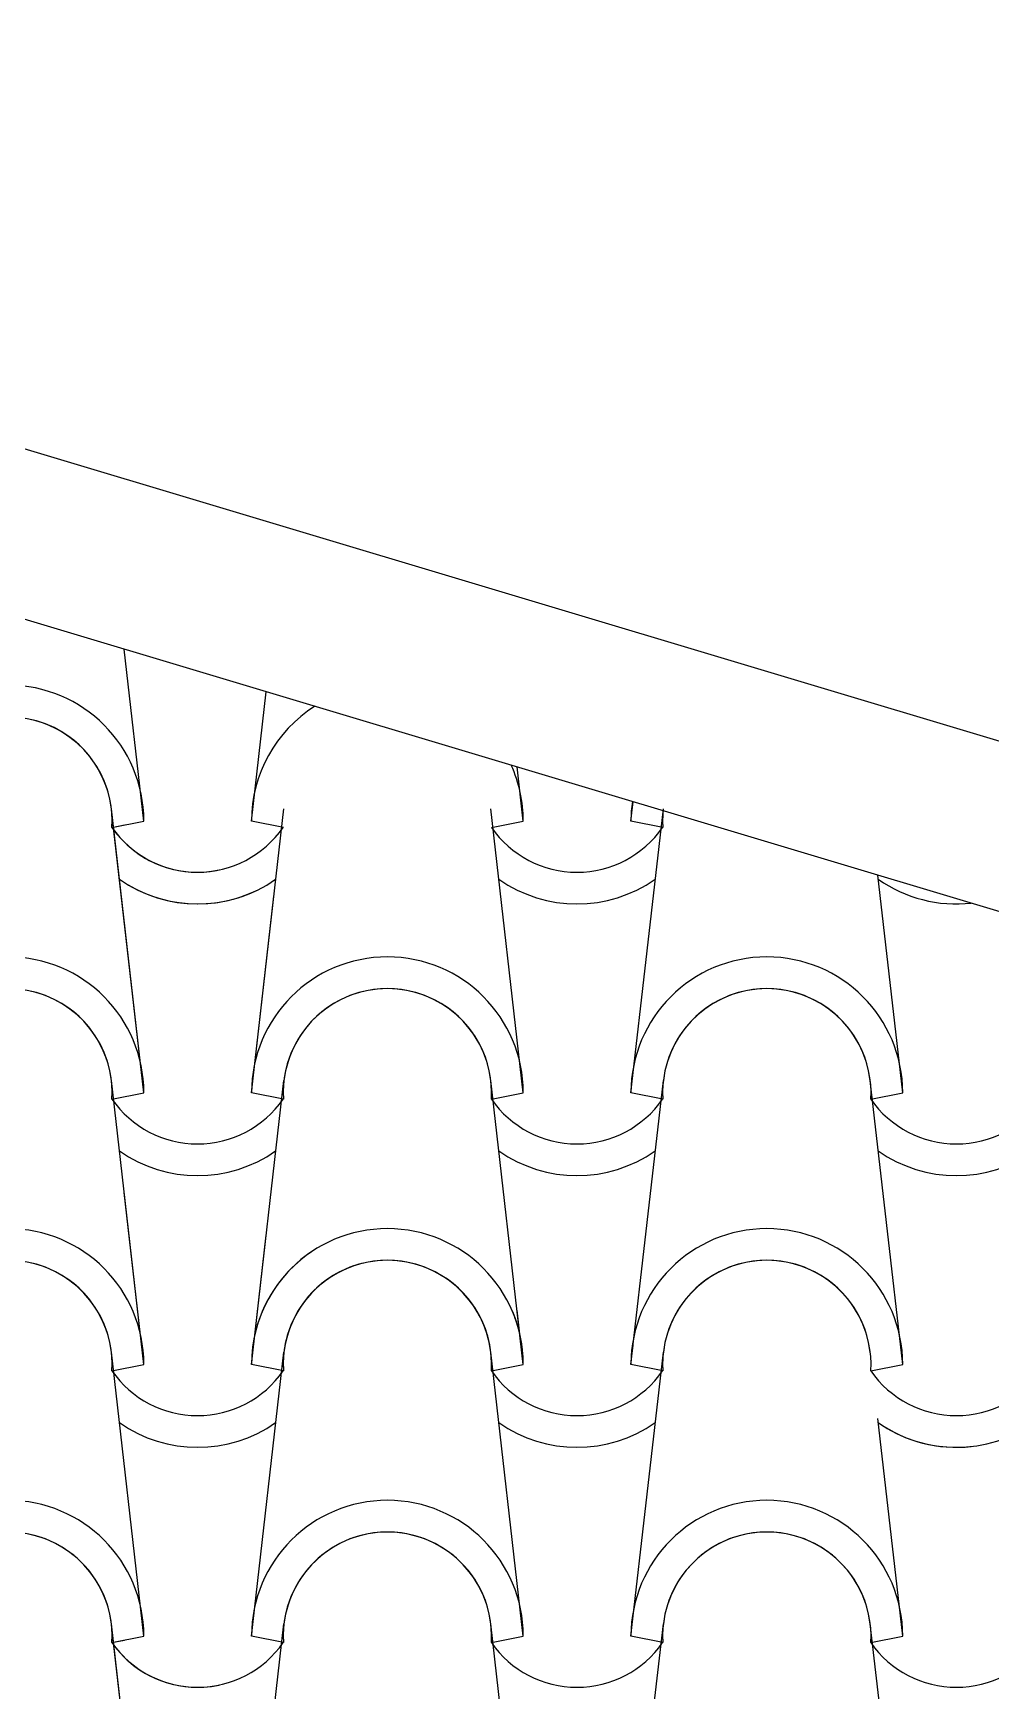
# Model space of a CAD drawing. Header units: millimetres. Extents: x -255 to 41745, y 236 to 29936.
# Drawn here: x 15378 to 15819, y 13235 to 13998 of the extents above; entities that cross this region are included whole.
import ezdxf

# ---------------------------------------------------------------- set-up
doc = ezdxf.new("R2010")
doc.units = ezdxf.units.MM
doc.layers.add('1', color=1, linetype='Continuous')
doc.layers.add('CALIDADES', color=7, linetype='Continuous')

msp = doc.modelspace()

# ---------------------------------------------------------------- linework, layer by layer
at = {"layer": '1'}
for p, q in [((15429.02, 13635.34), (15419.98, 13714.49)), ((15429.02, 13635.34), (15419.98, 13714.49)), ((15429.02, 13635.34), (15419.98, 13714.49)), ((15478.52, 13635.34), (15485.32, 13694.88)), ((15478.52, 13635.34), (15485.32, 13694.88)), ((15478.52, 13635.34), (15485.32, 13694.88)), ((15603.52, 13635.34), (15600.68, 13660.28)), ((15603.52, 13635.34), (15600.68, 13660.28)), ((15653.03, 13635.34), (15654.05, 13644.27)), ((15653.03, 13635.34), (15654.05, 13644.27)), ((15429.02, 13510.34), (15414.1, 13641.05)), ((15478.52, 13510.34), (15493.45, 13641.05)), ((15603.52, 13510.34), (15588.6, 13641.05)), ((15653.03, 13510.34), (15667.95, 13641.05)), ((15414.35, 13632.41), (15429.02, 13635.34)), ((15414.35, 13632.41), (15429.02, 13635.34)), ((15414.35, 13632.41), (15429.02, 13635.34)), ((15414.35, 13632.41), (15429.02, 13635.34)), ((15414.35, 13632.41), (15429.02, 13635.34)), ((15414.35, 13632.41), (15429.02, 13635.34)), ((15414.35, 13632.41), (15420.18, 13633.57)), ((15414.35, 13632.41), (15420.18, 13633.57)), ((15429.02, 13510.34), (15414.65, 13636.21)), ((15493.2, 13632.41), (15478.52, 13635.34)), ((15493.2, 13632.41), (15478.52, 13635.34)), ((15493.2, 13632.41), (15478.52, 13635.34)), ((15493.2, 13632.41), (15478.52, 13635.34)), ((15493.2, 13632.41), (15478.52, 13635.34)), ((15493.2, 13632.41), (15478.52, 13635.34)), ((15588.85, 13632.41), (15603.52, 13635.34)), ((15588.85, 13632.41), (15603.52, 13635.34)), ((15588.85, 13632.41), (15603.52, 13635.34)), ((15588.85, 13632.41), (15603.52, 13635.34)), ((15667.7, 13632.41), (15653.03, 13635.34)), ((15667.7, 13632.41), (15653.03, 13635.34)), ((15667.7, 13632.41), (15653.03, 13635.34)), ((15667.7, 13632.41), (15653.03, 13635.34)), ((15778.03, 13510.34), (15766.59, 13610.5)), ((15478.52, 13510.34), (15488.86, 13600.86)), ((15429.02, 13385.34), (15414.1, 13516.05)), ((15429.02, 13385.34), (15414.1, 13516.05)), ((15478.52, 13385.34), (15493.45, 13516.05)), ((15478.52, 13385.34), (15493.45, 13516.05)), ((15603.52, 13385.34), (15588.6, 13516.05)), ((15653.03, 13385.34), (15667.95, 13516.05)), ((15778.03, 13385.34), (15763.1, 13516.05)), ((15414.35, 13507.41), (15429.02, 13510.34)), ((15414.35, 13507.41), (15429.02, 13510.34)), ((15414.35, 13507.41), (15429.02, 13510.34)), ((15414.35, 13507.41), (15429.02, 13510.34)), ((15493.2, 13507.41), (15478.52, 13510.34)), ((15493.2, 13507.41), (15478.52, 13510.34)), ((15493.2, 13507.41), (15478.52, 13510.34)), ((15493.2, 13507.41), (15478.52, 13510.34)), ((15588.85, 13507.41), (15603.52, 13510.34)), ((15588.85, 13507.41), (15603.52, 13510.34)), ((15667.7, 13507.41), (15653.03, 13510.34)), ((15667.7, 13507.41), (15653.03, 13510.34)), ((15763.35, 13507.41), (15778.03, 13510.34)), ((15763.35, 13507.41), (15778.03, 13510.34)), ((15429.02, 13385.34), (15419.98, 13464.49)), ((15429.02, 13385.34), (15419.98, 13464.49)), ((15429.02, 13385.34), (15419.98, 13464.49)), ((15478.52, 13385.34), (15485.32, 13444.88)), ((15478.52, 13385.34), (15485.32, 13444.88)), ((15478.52, 13385.34), (15485.32, 13444.88)), ((15603.52, 13385.34), (15600.68, 13410.28)), ((15603.52, 13385.34), (15600.68, 13410.28)), ((15653.03, 13385.34), (15654.05, 13394.27)), ((15653.03, 13385.34), (15654.05, 13394.27)), ((15429.02, 13260.34), (15414.1, 13391.05)), ((15429.02, 13260.34), (15414.1, 13391.05)), ((15429.02, 13260.34), (15414.1, 13391.05)), ((15414.35, 13382.41), (15429.02, 13385.34)), ((15414.35, 13382.41), (15429.02, 13385.34)), ((15414.35, 13382.41), (15429.02, 13385.34)), ((15414.35, 13382.41), (15429.02, 13385.34)), ((15414.35, 13382.41), (15429.02, 13385.34)), ((15414.35, 13382.41), (15429.02, 13385.34)), ((15414.35, 13382.41), (15429.02, 13385.34)), ((15414.35, 13382.41), (15429.02, 13385.34)), ((15414.35, 13382.41), (15429.02, 13385.34)), ((15414.35, 13382.41), (15429.02, 13385.34)), ((15478.52, 13260.34), (15493.45, 13391.05)), ((15478.52, 13260.34), (15493.45, 13391.05)), ((15478.52, 13260.34), (15493.45, 13391.05)), ((15493.2, 13382.41), (15478.52, 13385.34)), ((15493.2, 13382.41), (15478.52, 13385.34)), ((15493.2, 13382.41), (15478.52, 13385.34)), ((15493.2, 13382.41), (15478.52, 13385.34)), ((15493.2, 13382.41), (15478.52, 13385.34)), ((15493.2, 13382.41), (15478.52, 13385.34)), ((15493.2, 13382.41), (15478.52, 13385.34)), ((15493.2, 13382.41), (15478.52, 13385.34)), ((15493.2, 13382.41), (15478.52, 13385.34)), ((15493.2, 13382.41), (15478.52, 13385.34)), ((15603.52, 13260.34), (15588.6, 13391.05)), ((15603.52, 13260.34), (15588.6, 13391.05)), ((15588.85, 13382.41), (15603.52, 13385.34)), ((15588.85, 13382.41), (15603.52, 13385.34)), ((15588.85, 13382.41), (15603.52, 13385.34)), ((15588.85, 13382.41), (15603.52, 13385.34)), ((15588.85, 13382.41), (15603.52, 13385.34)), ((15588.85, 13382.41), (15603.52, 13385.34)), ((15653.03, 13260.34), (15667.95, 13391.05)), ((15653.03, 13260.34), (15667.95, 13391.05)), ((15667.7, 13382.41), (15653.03, 13385.34)), ((15667.7, 13382.41), (15653.03, 13385.34)), ((15667.7, 13382.41), (15653.03, 13385.34)), ((15667.7, 13382.41), (15653.03, 13385.34)), ((15667.7, 13382.41), (15653.03, 13385.34)), ((15667.7, 13382.41), (15653.03, 13385.34)), ((15763.35, 13382.41), (15778.03, 13385.34)), ((15763.35, 13382.41), (15778.03, 13385.34)), ((15778.03, 13260.34), (15766.59, 13360.5)), ((15429.02, 13135.34), (15414.1, 13266.05)), ((15478.52, 13135.34), (15493.45, 13266.05)), ((15603.52, 13135.34), (15588.6, 13266.05)), ((15653.03, 13135.34), (15667.95, 13266.05)), ((15778.03, 13135.34), (15763.1, 13266.05)), ((15414.35, 13257.41), (15429.02, 13260.34)), ((15414.35, 13257.41), (15429.02, 13260.34)), ((15414.35, 13257.41), (15429.02, 13260.34)), ((15414.35, 13257.41), (15429.02, 13260.34)), ((15414.35, 13257.41), (15429.02, 13260.34)), ((15414.35, 13257.41), (15429.02, 13260.34)), ((15414.35, 13257.41), (15420.18, 13258.57)), ((15414.35, 13257.41), (15420.18, 13258.57)), ((15429.02, 13135.34), (15414.65, 13261.21)), ((15493.2, 13257.41), (15478.52, 13260.34)), ((15493.2, 13257.41), (15478.52, 13260.34)), ((15493.2, 13257.41), (15478.52, 13260.34)), ((15493.2, 13257.41), (15478.52, 13260.34)), ((15493.2, 13257.41), (15478.52, 13260.34)), ((15493.2, 13257.41), (15478.52, 13260.34)), ((15588.85, 13257.41), (15603.52, 13260.34)), ((15588.85, 13257.41), (15603.52, 13260.34)), ((15588.85, 13257.41), (15603.52, 13260.34)), ((15588.85, 13257.41), (15603.52, 13260.34)), ((15667.7, 13257.41), (15653.03, 13260.34)), ((15667.7, 13257.41), (15653.03, 13260.34)), ((15667.7, 13257.41), (15653.03, 13260.34)), ((15667.7, 13257.41), (15653.03, 13260.34)), ((15763.35, 13257.41), (15778.03, 13260.34)), ((15763.35, 13257.41), (15778.03, 13260.34))]:
    msp.add_line(p, q, dxfattribs=at)
for centre, radius, start, end in [((15366.52, 13635.34), 62.5, 0, 180), ((15366.52, 13635.34), 62.5, 0, 180), ((15366.52, 13635.34), 47.92, 356.48872, 183.51128), ((15366.52, 13635.34), 47.92, 356.48872, 183.51128), ((15366.52, 13635.34), 47.92, 6.83804, 173.16196), ((15541.02, 13635.34), 62.5, 122.27659, 180), ((15541.02, 13635.34), 62.5, 122.27659, 180), ((15541.02, 13635.34), 62.5, 122.27659, 180), ((15541.02, 13635.34), 62.5, 122.27659, 180), ((15541.02, 13635.34), 62.5, 0, 24.32492), ((15541.02, 13635.34), 62.5, 0, 24.32492), ((15541.02, 13635.34), 62.5, 0, 24.32492), ((15541.02, 13635.34), 62.5, 0, 24.32492), ((15715.53, 13635.34), 62.5, 171.69098, 180), ((15715.53, 13635.34), 62.5, 171.69098, 180), ((15366.52, 13635.34), 47.92, 356.48872, 1.15893), ((15366.52, 13635.34), 47.92, 356.48872, 1.15893), ((15715.53, 13635.34), 47.92, 174.27238, 183.51128), ((15715.53, 13635.34), 47.92, 174.27238, 183.51128), ((15453.71, 13659.73), 47.92, 214.75597, 281.99904), ((15453.71, 13659.73), 47.92, 214.75597, 281.99904), ((15453.71, 13659.73), 47.92, 214.75597, 325.24403), ((15453.71, 13659.73), 47.92, 214.75597, 325.24403), ((15453.71, 13659.73), 47.92, 214.75597, 325.24403), ((15453.71, 13659.73), 47.92, 214.75597, 325.24403), ((15453.71, 13659.73), 47.92, 214.75597, 325.24403), ((15453.71, 13659.73), 47.92, 214.75597, 325.24403), ((15628.22, 13659.73), 47.92, 214.75597, 325.24403), ((15628.22, 13659.73), 47.92, 214.75597, 325.24403), ((15628.22, 13659.73), 47.92, 214.75597, 325.24403), ((15628.22, 13659.73), 47.92, 214.75597, 325.24403), ((15453.71, 13659.73), 62.5, 234.93079, 297.05039), ((15453.71, 13659.73), 62.5, 234.93079, 305.06921), ((15453.71, 13659.73), 62.5, 234.93079, 305.06921), ((15453.71, 13659.73), 62.5, 234.93079, 305.06921), ((15628.22, 13659.73), 62.5, 234.93079, 305.06921), ((15628.22, 13659.73), 62.5, 234.93079, 305.06921), ((15802.72, 13659.73), 62.5, 234.93079, 276.30839), ((15366.52, 13510.34), 62.5, 0, 180), ((15366.52, 13510.34), 62.5, 0, 180), ((15541.02, 13510.34), 62.5, 0, 180), ((15541.02, 13510.34), 62.5, 0, 180), ((15715.53, 13510.34), 62.5, 0, 180), ((15715.53, 13510.34), 62.5, 0, 180), ((15366.52, 13510.34), 47.92, 356.48872, 183.51128), ((15366.52, 13510.34), 47.92, 356.48872, 183.51128), ((15366.52, 13510.34), 47.92, 6.83804, 173.16196), ((15541.02, 13510.34), 47.92, 356.48872, 183.51128), ((15541.02, 13510.34), 47.92, 356.48872, 183.51128), ((15541.02, 13510.34), 47.92, 6.83804, 173.16196), ((15715.53, 13510.34), 47.92, 356.48872, 183.51128), ((15715.53, 13510.34), 47.92, 356.48872, 183.51128), ((15715.53, 13510.34), 47.92, 6.83804, 173.16196), ((15453.71, 13534.73), 47.92, 214.75597, 325.24403), ((15453.71, 13534.73), 47.92, 214.75597, 325.24403), ((15453.71, 13534.73), 47.92, 214.75597, 325.24403), ((15453.71, 13534.73), 47.92, 214.75597, 325.24403), ((15628.22, 13534.73), 47.92, 214.75597, 325.24403), ((15628.22, 13534.73), 47.92, 214.75597, 325.24403), ((15802.72, 13534.73), 47.92, 214.75597, 325.24403), ((15802.72, 13534.73), 47.92, 214.75597, 325.24403), ((15453.71, 13534.73), 62.5, 234.93079, 305.06921), ((15453.71, 13534.73), 62.5, 234.93079, 305.06921), ((15628.22, 13534.73), 62.5, 234.93079, 305.06921), ((15802.72, 13534.73), 62.5, 234.93079, 305.06921), ((15366.52, 13385.34), 62.5, 0, 180), ((15366.52, 13385.34), 62.5, 0, 180), ((15366.52, 13385.34), 62.5, 0, 180), ((15366.52, 13385.34), 62.5, 0, 180), ((15541.02, 13385.34), 62.5, 0, 180), ((15541.02, 13385.34), 62.5, 0, 180), ((15715.53, 13385.34), 62.5, 0, 180), ((15715.53, 13385.34), 62.5, 0, 180), ((15541.02, 13385.34), 62.5, 122.27659, 180), ((15541.02, 13385.34), 62.5, 122.27659, 180), ((15541.02, 13385.34), 62.5, 122.27659, 180), ((15541.02, 13385.34), 62.5, 122.27659, 180), ((15366.52, 13385.34), 47.92, 356.48872, 183.51128), ((15366.52, 13385.34), 47.92, 356.48872, 183.51128), ((15366.52, 13385.34), 47.92, 356.48872, 183.51128), ((15366.52, 13385.34), 47.92, 356.48872, 183.51128), ((15366.52, 13385.34), 47.92, 6.83804, 173.16196), ((15366.52, 13385.34), 47.92, 6.83804, 173.16196), ((15541.02, 13385.34), 47.92, 356.48872, 183.51128), ((15541.02, 13385.34), 47.92, 356.48872, 183.51128), ((15541.02, 13385.34), 47.92, 104.41437, 183.51128), ((15541.02, 13385.34), 47.92, 104.41437, 183.51128), ((15541.02, 13385.34), 47.92, 104.41437, 183.51128), ((15541.02, 13385.34), 47.92, 104.41437, 183.51128), ((15541.02, 13385.34), 47.92, 6.83804, 173.16196), ((15541.02, 13385.34), 47.92, 104.41437, 173.16196), ((15715.53, 13385.34), 47.92, 356.48872, 183.51128), ((15715.53, 13385.34), 47.92, 356.48872, 183.51128), ((15715.53, 13385.34), 47.92, 6.83804, 173.16196), ((15541.02, 13385.34), 47.92, 356.48872, 42.18714), ((15541.02, 13385.34), 47.92, 356.48872, 42.18714), ((15541.02, 13385.34), 47.92, 6.83804, 42.18714), ((15541.02, 13385.34), 47.92, 356.48872, 42.18714), ((15541.02, 13385.34), 47.92, 356.48872, 42.18714), ((15541.02, 13385.34), 62.5, 0, 24.32492), ((15541.02, 13385.34), 62.5, 0, 24.32492), ((15541.02, 13385.34), 62.5, 0, 24.32492), ((15541.02, 13385.34), 62.5, 0, 24.32492), ((15715.53, 13385.34), 62.5, 171.69098, 180), ((15715.53, 13385.34), 62.5, 171.69098, 180), ((15715.53, 13385.34), 47.92, 174.27238, 183.51128), ((15715.53, 13385.34), 47.92, 174.27238, 183.51128), ((15453.71, 13409.73), 47.92, 214.75597, 325.24403), ((15453.71, 13409.73), 47.92, 214.75597, 325.24403), ((15453.71, 13409.73), 47.92, 214.75597, 325.24403), ((15453.71, 13409.73), 47.92, 214.75597, 325.24403), ((15453.71, 13409.73), 47.92, 214.75597, 325.24403), ((15453.71, 13409.73), 47.92, 214.75597, 325.24403), ((15453.71, 13409.73), 47.92, 214.75597, 325.24403), ((15453.71, 13409.73), 47.92, 214.75597, 325.24403), ((15453.71, 13409.73), 47.92, 214.75597, 325.24403), ((15453.71, 13409.73), 47.92, 214.75597, 325.24403), ((15628.22, 13409.73), 47.92, 214.75597, 325.24403), ((15628.22, 13409.73), 47.92, 214.75597, 325.24403), ((15628.22, 13409.73), 47.92, 214.75597, 325.24403), ((15628.22, 13409.73), 47.92, 214.75597, 325.24403), ((15628.22, 13409.73), 47.92, 214.75597, 325.24403), ((15628.22, 13409.73), 47.92, 214.75597, 325.24403), ((15802.72, 13409.73), 47.92, 214.75597, 325.24403), ((15802.72, 13409.73), 47.92, 214.75597, 325.24403), ((15453.71, 13409.73), 62.5, 234.93079, 305.06921), ((15453.71, 13409.73), 62.5, 234.93079, 305.06921), ((15453.71, 13409.73), 62.5, 234.93079, 305.06921), ((15453.71, 13409.73), 62.5, 234.93079, 305.06921), ((15453.71, 13409.73), 62.5, 234.93079, 305.06921), ((15628.22, 13409.73), 62.5, 234.93079, 305.06921), ((15628.22, 13409.73), 62.5, 234.93079, 305.06921), ((15628.22, 13409.73), 62.5, 234.93079, 305.06921), ((15802.72, 13409.73), 62.5, 234.93079, 276.30839), ((15802.72, 13409.73), 62.5, 234.93079, 305.06921), ((15366.52, 13260.34), 62.5, 0, 180), ((15366.52, 13260.34), 62.5, 0, 180), ((15541.02, 13260.34), 62.5, 0, 180), ((15541.02, 13260.34), 62.5, 0, 180), ((15541.02, 13260.34), 62.5, 0, 180), ((15541.02, 13260.34), 62.5, 0, 180), ((15715.53, 13260.34), 62.5, 0, 180), ((15715.53, 13260.34), 62.5, 0, 180), ((15366.52, 13260.34), 47.92, 356.48872, 183.51128), ((15366.52, 13260.34), 47.92, 356.48872, 183.51128), ((15366.52, 13260.34), 47.92, 6.83804, 173.16196), ((15541.02, 13260.34), 47.92, 356.48872, 183.51128), ((15541.02, 13260.34), 47.92, 356.48872, 183.51128), ((15541.02, 13260.34), 47.92, 356.48872, 183.51128), ((15541.02, 13260.34), 47.92, 356.48872, 183.51128), ((15541.02, 13260.34), 47.92, 6.83804, 173.16196), ((15541.02, 13260.34), 47.92, 6.83804, 173.16196), ((15715.53, 13260.34), 47.92, 356.48872, 183.51128), ((15715.53, 13260.34), 47.92, 356.48872, 183.51128), ((15715.53, 13260.34), 47.92, 6.83804, 173.16196), ((15366.52, 13260.34), 47.92, 356.48872, 1.15893), ((15366.52, 13260.34), 47.92, 356.48872, 1.15893), ((15453.71, 13284.73), 47.92, 214.75597, 281.99904), ((15453.71, 13284.73), 47.92, 214.75597, 281.99904), ((15453.71, 13284.73), 47.92, 214.75597, 325.24403), ((15453.71, 13284.73), 47.92, 214.75597, 325.24403), ((15453.71, 13284.73), 47.92, 214.75597, 325.24403), ((15453.71, 13284.73), 47.92, 214.75597, 325.24403), ((15453.71, 13284.73), 47.92, 214.75597, 325.24403), ((15453.71, 13284.73), 47.92, 214.75597, 325.24403), ((15628.22, 13284.73), 47.92, 214.75597, 325.24403), ((15628.22, 13284.73), 47.92, 214.75597, 325.24403), ((15628.22, 13284.73), 47.92, 214.75597, 325.24403), ((15628.22, 13284.73), 47.92, 214.75597, 325.24403), ((15802.72, 13284.73), 47.92, 214.75597, 325.24403), ((15802.72, 13284.73), 47.92, 214.75597, 325.24403)]:
    msp.add_arc(centre, radius, start, end, dxfattribs=at)
at = {"layer": 'CALIDADES'}
for p, q in [((21193.84, 12060.63), (14736.46, 13997.84)), ((21172.29, 11988.79), (14725.46, 13922.84))]:
    msp.add_line(p, q, dxfattribs=at)

doc.saveas('drawing.dxf')
